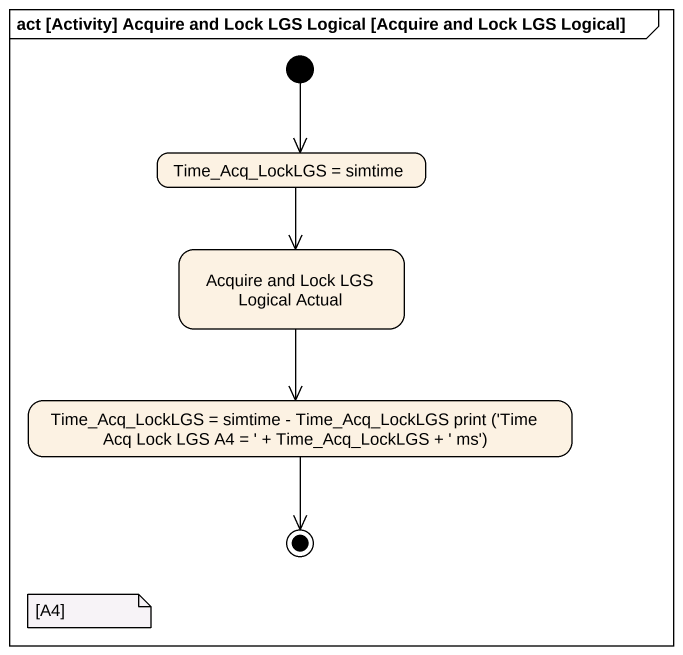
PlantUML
@startuml
mainframe act [Activity] Acquire and Lock LGS Logical [Acquire and Lock LGS Logical]
hide empty description
state "Time_Acq_LockLGS = simtime" as Time_Acq_LockLGS_simtime
state "Acquire and Lock LGS Logical Actual" as Acquire_and_Lock_LGS
state "Time_Acq_LockLGS = simtime - Time_Acq_LockLGS print ('Time Acq Lock LGS A4 = ' + Time_Acq_LockLGS + ' ms')" as Time_Acq_LockLGS_simtime_2
[*] --> Time_Acq_LockLGS_simtime
Time_Acq_LockLGS_simtime --> Acquire_and_Lock_LGS
Acquire_and_Lock_LGS --> Time_Acq_LockLGS_simtime_2
Time_Acq_LockLGS_simtime_2 --> [*]
note as N1
  [A4]
end note
@enduml
